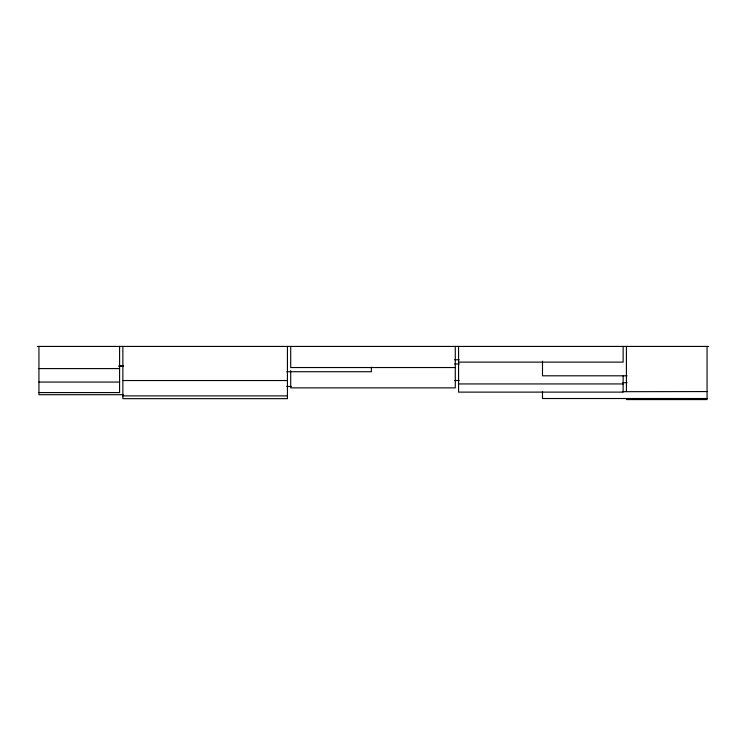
<?xml version="1.0" encoding="UTF-8"?>
<svg xmlns="http://www.w3.org/2000/svg" width="746" height="746" viewBox="0 0 746 746"><rect width="100%" height="100%" fill="white"/><g stroke="black" fill="none" stroke-linecap="round" stroke-linejoin="round"><path stroke-width="1.12" d="M37.3 346.424L708.7 346.424M454.603 359.759L459.247 359.759M458.566 362.127L623.134 362.127L623.134 346.424M454.603 363.964L459.247 363.964M118.903 365.932L123.547 365.932M118.903 366.323L123.547 366.323M455.284 367.536L290.716 367.536L290.716 346.424M38.941 368.589L119.584 368.589M286.753 371.722L371.359 371.722L371.359 367.125M627.097 375.807L542.491 375.807L542.491 361.111M454.603 380.507L459.247 380.507M122.866 380.535L287.434 380.535M38.941 382.073L119.584 382.073M622.453 382.689L627.097 382.689M458.566 383.938L623.134 383.938M286.753 386.493L291.397 386.493M622.453 391.697L707.059 391.566M38.941 392.582L119.584 392.582L119.584 346.424M123.547 394.709L38.941 394.709L38.941 346.424M122.866 395.893L287.434 395.893M707.059 398.513L542.491 398.513L542.491 391.566M626.416 399.576L707.059 399.576L707.059 346.424M626.416 346.424L626.416 391.566M623.134 375.975L623.134 392.116L458.566 392.116L458.566 346.424M455.284 346.424L455.284 387.873L290.716 387.873L290.716 370.603M287.434 346.424L287.434 398.662L122.866 398.662L122.866 346.424"/></g></svg>
